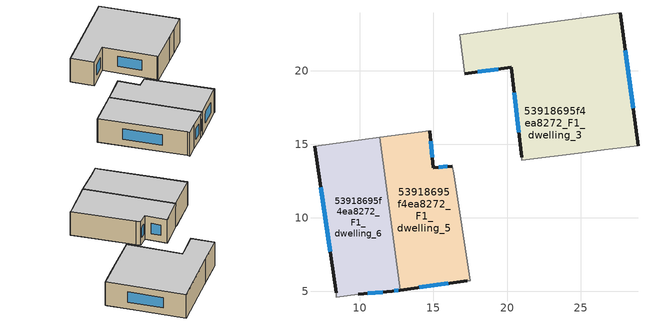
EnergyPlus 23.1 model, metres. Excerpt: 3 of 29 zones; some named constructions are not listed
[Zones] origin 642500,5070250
53918695f4ea8272_F1_dwelling_3
 floor to 53918695f4ea8272_F0_dwelling_0 (EU_floor_Construction): 28.9,14.92 28.88,15.11 22.74,20.24 20.59,17.67 20.99,14.12 20.99,13.92 25.1,14.42 26.6,14.62 z3
 floor to 53918695f4ea8272_F0_dwelling_1 (EU_floor_Construction): 28.88,15.11 27.69,23.93 25.6,23.65 22.74,20.24 z3
 floor to 53918695f4ea8272_F0_dwelling_3 (EU_floor_Construction): 20.59,17.67 24.21,21.99 22.7,23.26 17,22.5 16.8,22.27 17.13,19.8 20.3,20.23 z3
 floor to 53918695f4ea8272_F0_dwelling_4 (EU_floor_Construction): 24.21,21.99 25.6,23.65 22.7,23.26 z3
 floor to 53918695f4ea8272_F0_dwelling_6 (EU_floor_Construction): 16.8,22.27 17,22.5 16.78,22.47 z3
 wall outside (EU_wall_Construction): 27.69,23.93 28.9,14.92 / 20.99,14.12 20.3,20.23 17.14,19.8 z3:6
 wall adiabatic (EU_wall_Construction): 28.9,14.92 26.6,14.62 25.1,14.42 20.99,13.92 20.99,14.12 z3:6
 wall to 53918695f4ea8272_F1_dwelling_4 (EU_wall_Construction): 17.14,19.8 16.78,22.47 z3:6
 wall to 53918695f4ea8272_F1_dwelling_0 (EU_wall_Construction): 20.39,22.95 27.69,23.93 z3:6
 wall to 53918695f4ea8272_F1_dwelling_1 (EU_wall_Construction): 16.78,22.47 20.39,22.95 z3:6
 window (EU_Window_Construction): 28.03,21.41 28.56,17.45 / 20.8,15.83 20.49,18.52 / 19.41,20.11 18.02,19.92 z3.84:5.16
 ceiling to 53918695f4ea8272_F2_dwelling_3 (EU_floor_Construction): 27.69,23.93 28.9,14.92 26.6,14.62 25.1,14.42 20.99,13.92 20.99,14.12 20.3,20.23 17.14,19.8 16.78,22.47 z6
53918695f4ea8272_F1_dwelling_5
 floor to 53918695f4ea8272_F0_dwelling_2 (EU_floor_Construction): 17.49,5.72 16.39,13.03 16.29,13.53 14.99,13.42 14.74,15.93 11.35,15.47 12.75,5.1 17.29,5.72 z3
 wall outside (EU_wall_Construction): 17.29,5.72 12.75,5.1 / 14.74,15.93 14.99,13.42 16.29,13.53 z3:6
 wall adiabatic (EU_wall_Construction): 16.29,13.53 16.39,13.03 17.49,5.72 17.29,5.72 z3:6
 wall to 53918695f4ea8272_F1_dwelling_6 (EU_wall_Construction): 12.75,5.1 11.35,15.47 z3:6
 wall to 53918695f4ea8272_F1_dwelling_4 (EU_wall_Construction): 11.35,15.47 14.74,15.93 z3:6
 window (EU_Window_Construction): 16.02,5.54 14.02,5.27 / 14.81,15.23 14.92,14.13 / 15.35,13.45 15.93,13.5 z3.84:5.16
 ceiling to 53918695f4ea8272_F2_dwelling_5 (EU_floor_Construction): 16.29,13.53 16.39,13.03 17.49,5.72 17.29,5.72 12.75,5.1 11.35,15.47 14.74,15.93 14.99,13.42 z6
53918695f4ea8272_F1_dwelling_6
 floor to 53918695f4ea8272_F0_dwelling_5 (EU_floor_Construction): 7.47,11.12 11.08,15.44 6.91,14.88 z3
 floor to 53918695f4ea8272_F0_dwelling_2 (EU_floor_Construction): 12.75,5.1 11.35,15.47 11.08,15.44 7.47,11.12 8.38,4.92 8.38,4.62 9.88,4.82 12.19,5.02 z3
 wall outside (EU_wall_Construction): 8.38,4.92 6.91,14.88 / 12.75,5.1 12.19,5.02 9.88,4.82 z3:6
 wall adiabatic (EU_wall_Construction): 9.88,4.82 8.38,4.62 8.38,4.92 z3:6
 wall to 53918695f4ea8272_F1_dwelling_4 (EU_wall_Construction): 6.91,14.88 11.35,15.47 z3:6
 window (EU_Window_Construction): 7.97,7.71 7.32,12.09 / 12.59,5.08 12.34,5.04 / 11.54,4.96 10.53,4.88 z3.84:5.16
 ceiling to 53918695f4ea8272_F2_dwelling_6 (EU_floor_Construction): 11.35,15.47 12.75,5.1 12.19,5.02 9.88,4.82 8.38,4.62 8.38,4.92 6.91,14.88 z6
[HVACTEMPLATE:THERMOSTAT] Constant Heating Setpoint=20; Constant Cooling Setpoint=50
EU_HeatOnly_53918695f4ea8272_F0_dwelling_0; EU_HeatOnly_53918695f4ea8272_F0_dwelling_1; EU_HeatOnly_53918695f4ea8272_F0_dwelling_2; EU_HeatOnly_53918695f4ea8272_F0_dwelling_3; EU_HeatOnly_53918695f4ea8272_F0_dwelling_4; EU_HeatOnly_53918695f4ea8272_F0_dwelling_5; EU_HeatOnly_53918695f4ea8272_F0_dwelling_6; EU_HeatOnly_53918695f4ea8272_F0_dwelling_7; EU_HeatOnly_53918695f4ea8272_F1_dwelling_0; EU_HeatOnly_53918695f4ea8272_F1_dwelling_1; EU_HeatOnly_53918695f4ea8272_F1_dwelling_2; EU_HeatOnly_53918695f4ea8272_F1_dwelling_3; EU_HeatOnly_53918695f4ea8272_F1_dwelling_4; EU_HeatOnly_53918695f4ea8272_F1_dwelling_5; EU_HeatOnly_53918695f4ea8272_F1_dwelling_6; EU_HeatOnly_53918695f4ea8272_F2_dwelling_0; EU_HeatOnly_53918695f4ea8272_F2_dwelling_1; EU_HeatOnly_53918695f4ea8272_F2_dwelling_2; EU_HeatOnly_53918695f4ea8272_F2_dwelling_3; EU_HeatOnly_53918695f4ea8272_F2_dwelling_4; EU_HeatOnly_53918695f4ea8272_F2_dwelling_5; EU_HeatOnly_53918695f4ea8272_F2_dwelling_6; EU_HeatOnly_53918695f4ea8272_F3_dwelling_0; EU_HeatOnly_53918695f4ea8272_F3_dwelling_1; EU_HeatOnly_53918695f4ea8272_F3_dwelling_2; EU_HeatOnly_53918695f4ea8272_F3_dwelling_3; EU_HeatOnly_53918695f4ea8272_F3_dwelling_4; EU_HeatOnly_53918695f4ea8272_F3_dwelling_5; EU_HeatOnly_53918695f4ea8272_F3_dwelling_6
[SCHEDULE:CONSTANT]
Name | Hourly Value
EU_AlwaysOn | 1
EU_CoolingOff | 0
[SCHEDULE:FILE]
EU_Step8_GainSchedule_53918695f4ea8272_F3_dwelling_6_f000: File=../../schedules/53918695f4ea8272/53918695f4ea8272_F3_dwelling_6_f000_gain.csv; Column Number=1; Rows to Skip at Top=0; Number of Hours of Data=8760; Column Separator=Comma; Interpolate to Timestep=No; Minutes per Item=60; Adjust Schedule for Daylight Savings=Yes
